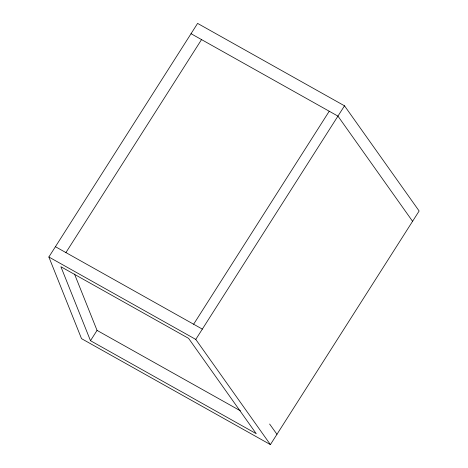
<?xml version="1.0" encoding="UTF-8"?>
<svg xmlns="http://www.w3.org/2000/svg" width="468" height="468" viewBox="0 0 468 468"><rect width="100%" height="100%" fill="white"/><g stroke="black" fill="none" stroke-linecap="round" stroke-linejoin="round"><path stroke-width="0.7" d="M48.865 257.002L197.601 23.4L344.506 105.809L419.135 210.998L270.399 444.6L81.52 338.645L48.865 257.002L195.776 339.417L270.399 444.6M65.924 252.585L201.532 39.593M90.482 340.704L60.893 266.719L188.592 338.358L256.224 433.678L90.482 340.704L97.046 330.396L74.511 274.061M193.629 324.225L329.238 111.232M195.776 339.417L344.506 105.809M191.038 33.708L337.943 116.117L412.571 221.3M55.429 246.7L202.334 329.109M97.046 330.396L240.476 410.857M269.621 424.037L276.962 434.292"/></g></svg>
